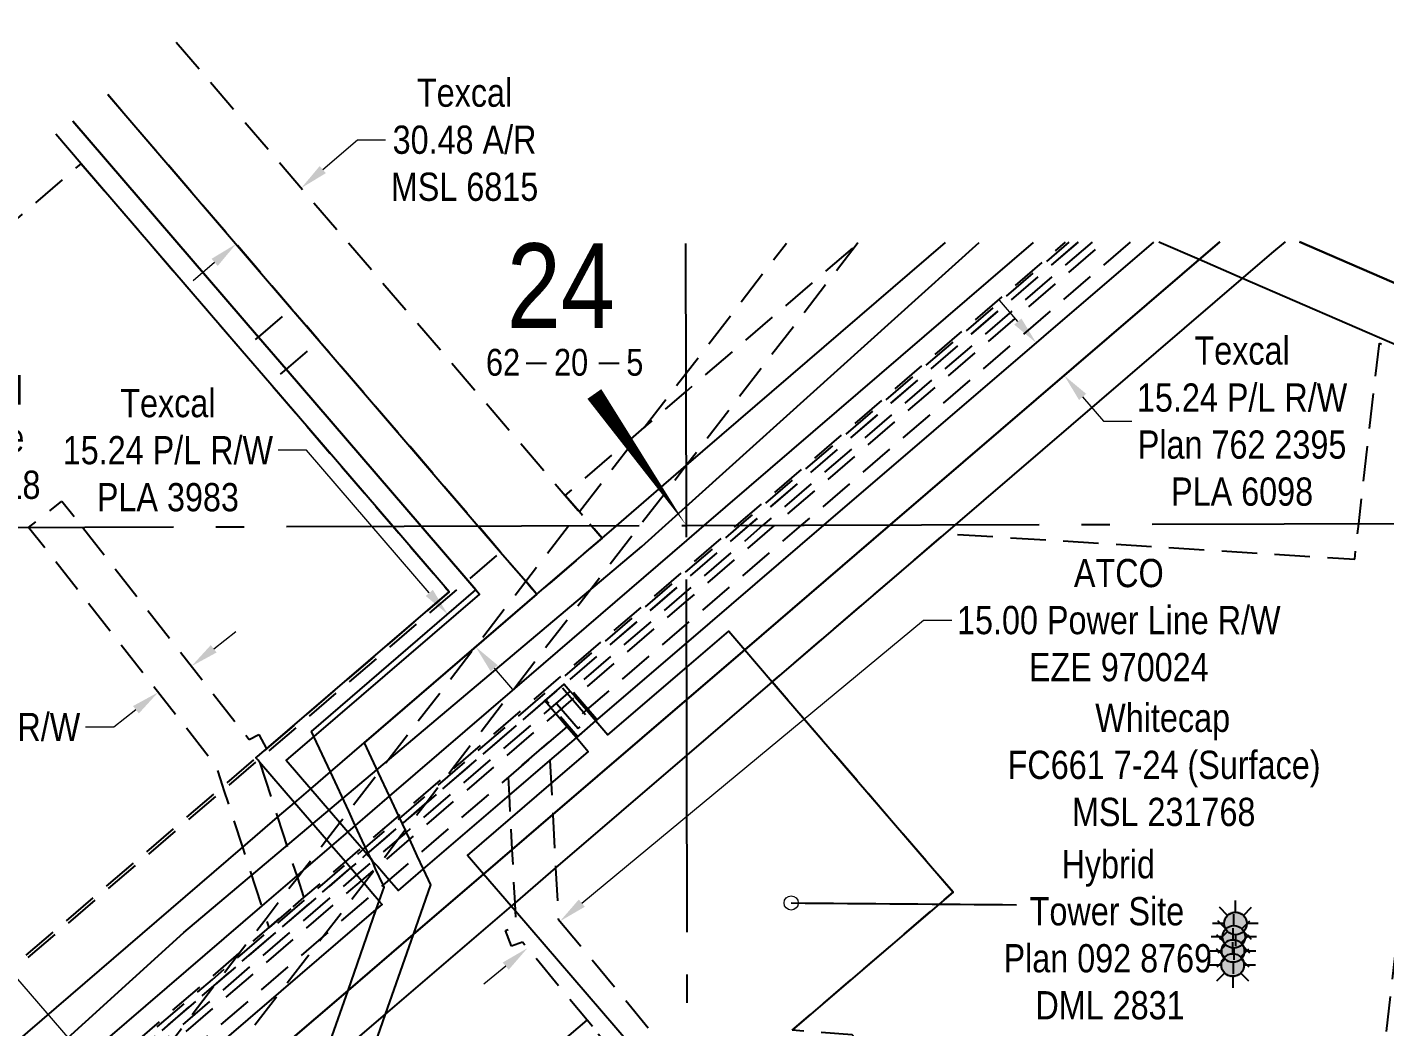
# Model space of a CAD drawing. Extents: x 506297 to 510567, y 6023715 to 6027460.
# Drawn here: x 508608.5 to 509089.4, y 6025373.1 to 6025727.4 of the extents above; entities that cross this region are included whole.
import ezdxf
from ezdxf.enums import TextEntityAlignment as Align

# ---------------------------------------------------------------- set-up
doc = ezdxf.new("R2010")
doc.units = 0
doc.header["$LTSCALE"] = 5
doc.header["$PDMODE"] = 34
doc.header["$PDSIZE"] = 0.05
for name, pattern in [('foc-ACCESSROAD', [3.75, 2.5, -1.25]), ('foc-FLOWLINE', [3.75, 2.5, -1.25]), ('foc-QUARTERLINE', [33, 25, -3, 2, -3])]:
    doc.linetypes.add(name, pattern=pattern)
doc.layers.get('Defpoints').update_dxf_attribs({"color": 9})
for name, color, linetype in [('10', 1, 'Continuous'), ('9', 3, 'Continuous'), ('AS-TELUS', 224, 'foc-TEL'), ('C-RW', 13, 'Continuous'), ('C-WS', 13, 'foc-ACCESSROAD'), ('C-WS-S', 13, 'Continuous'), ('F-AR', 190, 'foc-ACCESSROAD'), ('F-EZE', 190, 'foc-FLOWLINE'), ('F-RW', 190, 'Continuous'), ('F-WS', 190, 'foc-ACCESSROAD'), ('L-QSEC', 8, 'foc-QUARTERLINE'), ('L-SECLBL', 7, 'Continuous')]:
    doc.layers.add(name, color=color, linetype=linetype)
for name, color, linetype, lineweight in [('C-WS-T', 13, 'Continuous', 9), ('F-AR-T', 190, 'Continuous', 9), ('F-EZE-T', 190, 'Continuous', 9), ('F-RW-T', 190, 'Continuous', 9), ('F-WS-T', 190, 'Continuous', 9)]:
    doc.layers.add(name, color=color, linetype=linetype, lineweight=lineweight)
doc.styles.add('80CG', font='ARIALN.TTF', dxfattribs={"height": 10})
doc.styles.add('80L', font='ARIALN.TTF', dxfattribs={"height": 10})
doc.styles.add('foc-LtypeFont', font='ARIALN.TTF', dxfattribs={"height": 7.35})
doc.styles.add('SIMPLEX', font='ARIALN.TTF')
doc.linetypes.add('foc-TEL', pattern='A,2,-1,["T",foc-LtypeFont,S=0.2,R=0,X=-0.425,Y=-0.75],-1.24,8', length=12.24)
doc.dimstyles.new('Compass 5 000', dxfattribs={"dimscale": 5, "dimtxt": 9, "dimasz": 2, "dimexe": 0.2, "dimexo": 0.0625, "dimgap": 0.5, "dimtad": 0, "dimtih": 1, "dimtoh": 1, "dimzin": 0, "dimdsep": 46, "dimtxsty": '80CG', "dimcen": 0.1, "dimse1": 1, "dimse2": 1, "dimclrd": 256, "dimclrt": 256, "dimaunit": 1, "dimadec": 4, "dimazin": 0, "dimtfac": 0.06, "dimtofl": 0, "dimtmove": 0, "dimatfit": 1, "dimfxl": 0.2, "dimtolj": 1, "dimtzin": 0, "dimlwd": -1, "dimarcsym": 0})

# ---------------------------------------------------------------- blocks, each defined once
blk = doc.blocks.new('L-SECLBL')
at = {"layer": '9', "color": 7}
for p, q in [((-5.08, -27.83), (-12.29, -27.83)), ((20.7, -27.83), (13.5, -27.83))]:
    blk.add_line(p, q, dxfattribs=at)
at = {"layer": '10', "color": 2, "style": 'SIMPLEX'}
blk.add_attdef('SEC', text='', height=30, dxfattribs=at).set_placement((0, 0), align=Align.MIDDLE)
at = {"layer": '10', "color": 5, "style": '80L'}
blk.add_attdef('TWP', text='', height=9.5, dxfattribs=at).set_placement((-14.43, -27.37), align=Align.MIDDLE_RIGHT)
blk.add_attdef('RGE', text='', height=9.5, dxfattribs=at).set_placement((3.62, -27.37), align=Align.MIDDLE_CENTER)
blk.add_attdef('MER', text='', height=9.5, dxfattribs=at).set_placement((23.17, -27.37), align=Align.MIDDLE_LEFT)
blk = doc.blocks.new('*D425')
at = {"layer": 'Defpoints', "color": 0, "transparency": 16777216}
for p in [(508643.49, 6025530.43), (508631.69, 6025521.17), (508654.87, 6025491.62)]:
    blk.add_point(p, dxfattribs=at)
at = {"layer": 'F-EZE-T', "transparency": 16777216}
for p, q in [((508674.54, 6025507.05), (508682.41, 6025513.22)), ((508647, 6025485.45), (508639.13, 6025479.28)), ((508639.13, 6025479.28), (508629.13, 6025479.28))]:
    blk.add_line(p, q, dxfattribs=at)
for points in [[(508673.51, 6025508.36), (508675.57, 6025505.74), (508666.67, 6025500.88)], [(508645.97, 6025486.76), (508648.03, 6025484.14), (508654.87, 6025491.62)]]:
    blk.add_solid(points, dxfattribs=at)
at = {"layer": 'F-EZE-T', "transparency": 16777216, "insert": (508569.99, 6025479.28), "char_height": 10, "attachment_point": 5, "style": '80CG', "bg_fill": 3, "box_fill_scale": 1.1, "bg_fill_color": 256, "bg_fill_true_color": 13158600, "bg_fill_transparency": 0}
blk.add_mtext('\\A1;ATCO\\P15.00 Power Line R/W\\PEZE 000187', dxfattribs=at)
blk = doc.blocks.new('*D429')
at = {"layer": 'Defpoints', "color": 0, "transparency": 16777216}
for p in [(508638.23, 6025348.51), (508639.76, 6025349.82), (508642.21, 6025343.89)]:
    blk.add_point(p, dxfattribs=at)
at = {"layer": 'F-EZE-T', "transparency": 16777216}
for p, q in [((508601.53, 6025394.24), (508591.53, 6025394.24)), ((508633.23, 6025357.4), (508601.53, 6025394.24)), ((508650.26, 6025337.62), (508656.78, 6025330.04))]:
    blk.add_line(p, q, dxfattribs=at)
for points in [[(508634.5, 6025358.49), (508631.97, 6025356.32), (508639.76, 6025349.82)], [(508651.52, 6025338.71), (508649, 6025336.54), (508643.74, 6025345.2)]]:
    blk.add_solid(points, dxfattribs=at)
at = {"layer": 'F-EZE-T', "transparency": 16777216, "insert": (508535.16, 6025394.24), "char_height": 10, "attachment_point": 5, "style": '80CG'}
blk.add_mtext('\\A1;ATCO\\P6.10 Power Line R/W\\PEZE 2527', dxfattribs=at)
blk = doc.blocks.new('*D443')
at = {"layer": 'Defpoints', "color": 0, "transparency": 16777216}
for p in [(508757.43, 6025519.27), (508737.41, 6025502.04), (508747.34, 6025490.5)]:
    blk.add_point(p, dxfattribs=at)
at = {"layer": 'F-RW-T', "transparency": 16777216}
for p, q in [((508707.4, 6025577.39), (508697.4, 6025577.39)), ((508750.9, 6025526.85), (508707.4, 6025577.39)), ((508773.88, 6025500.16), (508780.4, 6025492.58))]:
    blk.add_line(p, q, dxfattribs=at)
for points in [[(508752.17, 6025527.94), (508749.64, 6025525.76), (508757.43, 6025519.27)], [(508775.14, 6025501.24), (508772.62, 6025499.07), (508767.36, 6025507.73)]]:
    blk.add_solid(points, dxfattribs=at)
at = {"layer": 'F-RW-T', "transparency": 16777216, "insert": (508658.32, 6025577.39), "char_height": 10, "attachment_point": 5, "style": '80CG'}
blk.add_mtext('\\A1;Texcal\\P15.24 P/L R/W\\PPLA 3983', dxfattribs=at)
blk = doc.blocks.new('*D450')
at = {"layer": 'Defpoints', "color": 0, "transparency": 16777216}
for p in [(508797.23, 6025410.52), (508807.22, 6025398.46), (508795.66, 6025388.89)]:
    blk.add_point(p, dxfattribs=at)
at = {"layer": 'F-EZE-T', "transparency": 16777216}
for p, q in [((508804.93, 6025416.9), (508926, 6025517.16)), ((508926, 6025517.16), (508936, 6025517.16)), ((508777.97, 6025394.58), (508770.27, 6025388.2))]:
    blk.add_line(p, q, dxfattribs=at)
for points in [[(508803.86, 6025418.19), (508805.99, 6025415.62), (508797.23, 6025410.52)], [(508776.9, 6025395.86), (508779.03, 6025393.29), (508785.67, 6025400.96)]]:
    blk.add_solid(points, dxfattribs=at)
at = {"layer": 'F-EZE-T', "transparency": 16777216, "insert": (508995.14, 6025517.16), "char_height": 10, "attachment_point": 5, "style": '80CG'}
blk.add_mtext('\\A1;ATCO\\P15.00 Power Line R/W\\PEZE 970024', dxfattribs=at)
blk = doc.blocks.new('*D451')
at = {"layer": 'Defpoints', "color": 0, "transparency": 16777216}
for p in [(508680.28, 6025699.84), (508657.16, 6025680), (508705.58, 6025670.36)]:
    blk.add_point(p, dxfattribs=at)
at = {"layer": 'F-AR-T', "transparency": 16777216}
for p, q in [((508713.17, 6025676.87), (508725.45, 6025687.41)), ((508725.45, 6025687.41), (508735.45, 6025687.41)), ((508674.88, 6025644), (508667.29, 6025637.49))]:
    blk.add_line(p, q, dxfattribs=at)
for points in [[(508712.09, 6025678.14), (508714.26, 6025675.61), (508705.58, 6025670.36)], [(508673.79, 6025645.27), (508675.96, 6025642.74), (508682.47, 6025650.52)]]:
    blk.add_solid(points, dxfattribs=at)
at = {"layer": 'F-AR-T', "transparency": 16777216, "insert": (508763.4, 6025687.41), "char_height": 10, "attachment_point": 5, "style": '80CG'}
blk.add_mtext('\\A1;Texcal\\P30.48 A/R\\PMSL 6815', dxfattribs=at)
blk = doc.blocks.new('*D671')
at = {"layer": 'Defpoints', "color": 0, "transparency": 16777216}
for p in [(508974.31, 6025622.68), (508984.23, 6025611.14), (508975.81, 6025603.91)]:
    blk.add_point(p, dxfattribs=at)
at = {"layer": 'F-RW-T', "transparency": 16777216}
for p, q in [((508959.37, 6025623.03), (508952.86, 6025630.62)), ((508982.32, 6025596.32), (508989.73, 6025587.7)), ((508989.73, 6025587.7), (508999.73, 6025587.7))]:
    blk.add_line(p, q, dxfattribs=at)
for points in [[(508960.64, 6025624.12), (508958.11, 6025621.95), (508965.89, 6025615.45)], [(508983.59, 6025597.41), (508981.06, 6025595.23), (508975.81, 6025603.91)]]:
    blk.add_solid(points, dxfattribs=at)
at = {"layer": 'F-RW-T', "transparency": 16777216, "insert": (509038.81, 6025587.7), "char_height": 10, "attachment_point": 5, "style": '80CG'}
blk.add_mtext('\\A1;Texcal\\P15.24 P/L R/W\\PPlan 762 2395\\PPLA 6098', dxfattribs=at)
blk = doc.blocks.new('GAS')
h = blk.add_hatch(color=255)
h.dxf.hatch_style = 1
edge = h.paths.add_edge_path()
edge.add_arc((0, 0), 0.9, 0, 360)
for p, q in [((-0.571, 0.571), (-1.142, 1.142)), ((0, 0.808), (0, 1.616)), ((0.571, 0.571), (1.142, 1.142)), ((-0.808, 0), (-1.616, 0)), ((1.616, 0), (0.808, 0)), ((-0.571, -0.571), (-1.142, -1.142)), ((0, -0.808), (0, -1.616)), ((1.142, -1.142), (0.571, -0.571))]:
    blk.add_line(p, q)
blk.add_circle((0, 0), 0.8)

msp = doc.modelspace()

# ---------------------------------------------------------------- linework, layer by layer
at = {"layer": 'AS-TELUS', "flags": 128}
msp.add_lwpolyline([(508306.699, 6024672.365), (508307.938, 6024779.867), (508329.144, 6024896.837), (508363.793, 6025007.515), (508396.326, 6025082.84), (508443.444, 6025166.819), (508541.246, 6025295.128), (508663.935, 6025406.522), (508826.186, 6025543.341), (508945.66, 6025651.03)], dxfattribs=at)
at = {"layer": 'C-RW'}
for points in [[(510566.476, 6025068.711), (510466.377, 6025111.578), (510458.387, 6025115), (510098.521, 6025269.174), (510085.381, 6025274.801), (510075.012, 6025279.234), (509759.217, 6025414.725), (509721.505, 6025399.698), (509704.403, 6025407.056), (509674.108, 6025420.09), (509659.148, 6025426.526), (509643.922, 6025433.112), (509421.458, 6025529.34), (509356.326, 6025503.274), (509241.684, 6025551.817), (509182.377, 6025576.941), (509167.612, 6025583.194), (509146.962, 6025591.94), (509130.718, 6025598.821), (509116.416, 6025604.878), (509094.553, 6025614.139), (509038.899, 6025638.343), (509023.625, 6025644.986), (509009.329, 6025651.203)], [(509059.176, 6025651.339), (509102.443, 6025632.522), (509118.774, 6025625.605), (509133.07, 6025619.548), (509149.31, 6025612.67), (509169.972, 6025603.918), (509184.741, 6025597.662), (509292.627, 6025551.956), (509356.541, 6025524.891), (509421.776, 6025550.993), (509643.876, 6025454.928), (509659.104, 6025448.341), (509674.062, 6025441.846), (509704.248, 6025428.883), (509721.765, 6025421.333), (509759.399, 6025436.41), (510082.888, 6025297.623), (510096.061, 6025291.991), (510466.328, 6025133.36), (510566.426, 6025090.495)]]:
    msp.add_lwpolyline(points, dxfattribs=at)
at = {"layer": 'C-WS', "flags": 128}
msp.add_lwpolyline([(509110.314, 6025551.461), (509108.692, 6025537.113), (509082.298, 6025304.893), (509062.607, 6025307.83), (508938.308, 6025326.376), (508900.723, 6025370.254), (508879.487, 6025371.893), (508936.428, 6025420.801), (508872.41, 6025495.317), (508933.611, 6025547.885), (509078.687, 6025538.794), (509080.126, 6025551.38), (509087.433, 6025615.337), (509094.558, 6025612.239), (509116.21, 6025603.059), (509110.314, 6025551.461)], close=True, dxfattribs=at)
at = {"layer": 'F-AR', "flags": 128}
for points in [[(508297.648, 6023754.857), (508297.443, 6023862.306), (508297.415, 6023877.296), (508297.336, 6023918.533), (508297.32, 6023926.968), (508297.307, 6023933.753), (508297.301, 6023936.993), (508297.294, 6023940.889), (508297.272, 6023952.356), (508297.253, 6023962.407), (508297.234, 6023972.46), (508297.175, 6024003.319), (508297.146, 6024018.324), (508297.021, 6024084.272), (508296.817, 6024191.246), (508296.788, 6024206.236), (508296.76, 6024221.228), (508296.717, 6024244.016), (508296.698, 6024254.079), (508296.056, 6024590.758), (508296.044, 6024597.02), (508296.038, 6024600.203), (508296.018, 6024610.71), (508296.013, 6024612.923), (508296.004, 6024618.048), (508295.964, 6024638.288), (508295.65, 6024653.637), (508294.828, 6024693.636), (508295.373, 6024724.735), (508295.454, 6024726.274), (508296.31, 6024742.564), (508296.443, 6024745.066), (508297.006, 6024755.795), (508297.278, 6024758.89), (508298.898, 6024777.35), (508299.726, 6024786.78), (508300.304, 6024791.466), (508302.664, 6024810.622), (508303.53, 6024817.649), (508304.538, 6024823.993), (508307.607, 6024843.301), (508308.406, 6024848.296), (508308.78, 6024850.276), (508308.942, 6024851.134), (508309.974, 6024856.552), (508310.179, 6024857.628), (508310.351, 6024858.527), (508310.671, 6024860.198), (508311.595, 6024864.991), (508311.787, 6024865.983), (508312.129, 6024867.751), (508313.721, 6024875.586), (508314.367, 6024878.896), (508315.211, 6024882.268), (508317.462, 6024891.269), (508324.466, 6024919.26), (508329.456, 6024939.21), (508311.994, 6024939.507), (508307.4, 6024939.579), (508308.529, 6024943.838), (508311.965, 6024954.967), (508322.777, 6024988.347), (508334.868, 6025021.286), (508348.222, 6025053.734), (508362.818, 6025085.642), (508378.634, 6025116.964), (508395.646, 6025147.651), (508413.83, 6025177.66), (508448.223, 6025227.742), (508450.909, 6025231.602), (508451.805, 6025232.887), (508453.602, 6025235.461), (508479.111, 6025235.26), (508481.652, 6025238.515), (508483.097, 6025240.363), (508486.396, 6025244.568), (508486.679, 6025244.929), (508487.103, 6025245.468), (508491.211, 6025250.546), (508491.533, 6025250.945), (508495.255, 6025255.518), (508495.962, 6025256.387), (508496.423, 6025256.954), (508499.364, 6025260.547), (508500.275, 6025261.66), (508500.978, 6025262.51), (508501.35, 6025262.96), (508502.091, 6025263.853), (508503.503, 6025265.553), (508485.626, 6025265.7), (508477.24, 6025265.765), (508484.553, 6025274.421), (508495.496, 6025287.291), (508500.69, 6025293.359), (508502.689, 6025295.663), (508514.763, 6025308.74), (508521.819, 6025316.293), (508529.405, 6025324.433), (508586.437, 6025378.383), (508678.181, 6025457.157), (508690.272, 6025467.537), (508764.526, 6025531.301), (508776.188, 6025541.314), (508785.072, 6025530.964), (508789.017, 6025526.371), (508812.105, 6025546.243), (508808.32, 6025550.652), (508804.055, 6025555.618), (508799.084, 6025561.411), (508827.052, 6025585.485), (508841.889, 6025598.256), (508902.119, 6025650.093), (508903.073, 6025650.914)], [(508902.749, 6025650.913), (508902.128, 6025650.107), (508841.94, 6025571.961), (508825.538, 6025550.7), (508781.071, 6025492.985), (508758.39, 6025463.549), (508749.798, 6025452.398), (508742.338, 6025442.713), (508740.029, 6025439.717), (508732.647, 6025429.859), (508731.853, 6025429.1), (508727.794, 6025423.833), (508713.424, 6025405.185), (508698.422, 6025385.714), (508652.683, 6025326.351), (508638.505, 6025307.949), (508638.217, 6025307.562), (508579.851, 6025231.813), (508572.688, 6025222.52), (508558.27, 6025203.805), (508426.918, 6025033.331), (508419.204, 6025023.3), (508418.127, 6025021.919), (508401.71, 6025000.613), (508396.037, 6024993.242), (508388.622, 6024983.611), (508376.714, 6024968.169), (508371.993, 6024962.042), (508365.983, 6024954.244), (508360.718, 6024947.408), (508347.936, 6024930.711), (508338.919, 6024919.118), (508324.466, 6024919.26), (508323.975, 6024919.261), (508312.032, 6024919.382), (508304.471, 6024919.457), (508304.754, 6024939.62), (508307.4, 6024939.579), (508311.994, 6024939.507), (508329.455, 6024939.233), (508365.848, 6024986.425), (508381.579, 6025006.974), (508387.82, 6025015.051), (508394.231, 6025023.35), (508395.31, 6025024.725), (508401.984, 6025033.443), (508418.234, 6025054.523), (508544.518, 6025218.536), (508549.968, 6025225.614), (508564.367, 6025244.315), (508571.524, 6025253.608), (508638.722, 6025340.887), (508657.088, 6025364.741), (508665.272, 6025375.37), (508675.027, 6025388.039), (508683.603, 6025399.178), (508693.088, 6025411.496), (508704.17, 6025425.889), (508706.228, 6025428.564), (508714.501, 6025439.306), (508719.246, 6025445.471), (508722.353, 6025449.505), (508732.829, 6025463.11), (508766.809, 6025507.258), (508785.072, 6025530.964), (508800.215, 6025550.629), (508804.055, 6025555.618), (508827.052, 6025585.485), (508841.876, 6025604.739), (508877.376, 6025650.844)], [(508980.694, 6025651.125), (508864.128, 6025550.805), (508842.017, 6025531.775), (508798.738, 6025494.52), (508791.806, 6025488.553), (508749.794, 6025452.391), (508741.253, 6025445.04), (508729.251, 6025434.709), (508728.813, 6025434.334), (508723.041, 6025429.365), (508675.027, 6025388.038), (508623.375, 6025343.581), (508600.449, 6025323.118), (508578.271, 6025301.847), (508556.87, 6025279.794), (508555.051, 6025277.797), (508548.291, 6025270.387), (508536.272, 6025256.99), (508534.882, 6025255.362), (508529.93, 6025249.508), (508516.504, 6025233.462), (508497.592, 6025209.241), (508479.56, 6025184.357), (508462.431, 6025158.844), (508446.227, 6025132.733), (508430.968, 6025106.059), (508416.676, 6025078.856), (508403.367, 6025051.157), (508391.117, 6025023.13), (508389.978, 6025020.308), (508388.784, 6025017.326), (508387.843, 6025015.025), (508387.203, 6025013.364), (508386.384, 6025011.301), (508384.455, 6025006.421), (508384.008, 6025005.283), (508381.697, 6024999.384), (508379.769, 6024994.418), (508379.345, 6024993.251), (508369.507, 6024965.453), (508365.983, 6024954.244), (508360.688, 6024937.401), (508360.29, 6024936.137), (508358.823, 6024930.81), (508352.131, 6024906.511), (508345.037, 6024876.611), (508339.02, 6024846.476), (508334.086, 6024816.144), (508330.242, 6024785.655), (508327.493, 6024755.049), (508327.138, 6024745.148), (508325.291, 6024693.638), (508326.152, 6024650.414), (508326.457, 6024635.065), (508326.521, 6024601.606), (508326.541, 6024591.099), (508327.184, 6024254.051), (508327.203, 6024243.989), (508327.246, 6024221.433), (508327.274, 6024206.44), (508327.303, 6024191.377), (508327.341, 6024171.918), (508327.399, 6024141.431), (508327.634, 6024018.298), (508327.663, 6024003.294), (508327.721, 6023972.432), (508327.74, 6023962.379), (508327.759, 6023952.327), (508327.781, 6023940.971), (508327.784, 6023939.161), (508327.813, 6023923.941), (508327.902, 6023877.264), (508327.931, 6023862.273), (508328.135, 6023754.793)]]:
    msp.add_lwpolyline(points, dxfattribs=at)
at = {"layer": 'F-AR', "color": 160, "flags": 128}
for points in [[(508944.655, 6024171.814), (508844.655, 6024171.52), (508664.523, 6024171.02), (508648.917, 6024170.977), (508399.065, 6024170.294), (508384.037, 6024170.253), (508374.026, 6024170.199), (508357.105, 6024170.093), (508334.255, 6024169.958), (508330.401, 6024169.936), (508325.344, 6024169.906), (508325.303, 6024191.373), (508325.274, 6024206.436), (508325.246, 6024221.429), (508325.203, 6024243.985), (508325.184, 6024254.047), (508324.541, 6024591.095), (508324.521, 6024601.602), (508324.457, 6024635.043), (508324.152, 6024650.374), (508323.763, 6024669.91), (508323.454, 6024693.626), (508325.304, 6024745.22), (508325.661, 6024755.18), (508328.42, 6024785.892), (508332.275, 6024816.468), (508337.223, 6024846.887), (508343.258, 6024877.109), (508350.371, 6024907.095), (508357.077, 6024931.441), (508358.554, 6024936.806), (508358.963, 6024938.106), (508364.261, 6024954.957), (508367.797, 6024966.206), (508378.125, 6024995.386), (508415.15, 6024995.356), (508415.335, 6025021.422), (508388.251, 6025021.263), (508401.754, 6025052.156), (508415.102, 6025079.934), (508429.435, 6025107.216), (508444.738, 6025133.967), (508460.988, 6025160.152), (508478.167, 6025185.739), (508496.25, 6025210.694), (508515.215, 6025234.983), (508528.673, 6025251.068), (508533.635, 6025256.933), (508535.044, 6025258.584), (508547.092, 6025272.013), (508553.861, 6025279.432), (508555.701, 6025281.453), (508577.161, 6025303.566), (508599.403, 6025324.898), (508622.382, 6025345.409), (508674.075, 6025389.901), (508722.114, 6025431.25), (508727.891, 6025436.223), (508728.329, 6025436.599), (508740.336, 6025446.934), (508748.881, 6025454.289), (508792.433, 6025491.776), (508803.628, 6025478.749), (508807.535, 6025482.104), (508796.338, 6025495.137), (508841.155, 6025533.715), (508863.278, 6025552.756), (508977.567, 6025651.117)], [(508980.642, 6025651.125), (508864.583, 6025551.24), (508842.46, 6025532.199), (508799.157, 6025494.925), (508810.356, 6025481.891), (508803.414, 6025475.929), (508792.221, 6025488.955), (508750.186, 6025452.773), (508741.641, 6025445.418), (508729.633, 6025435.082), (508729.194, 6025434.706), (508723.419, 6025429.735), (508675.379, 6025388.385), (508623.7, 6025343.905), (508600.762, 6025323.43), (508578.572, 6025302.147), (508557.159, 6025280.083), (508555.339, 6025278.084), (508548.575, 6025270.671), (508536.549, 6025257.266), (508535.159, 6025255.638), (508530.204, 6025249.78), (508516.771, 6025233.726), (508497.849, 6025209.491), (508479.807, 6025184.594), (508462.669, 6025159.067), (508446.456, 6025132.943), (508431.189, 6025106.254), (508416.889, 6025079.036), (508403.572, 6025051.323), (508391.211, 6025023.347), (508417.349, 6025023.278), (508417.136, 6024993.355), (508379.538, 6024993.385), (508369.694, 6024965.572), (508366.169, 6024954.357), (508360.871, 6024937.506), (508360.473, 6024936.241), (508359.005, 6024930.91), (508352.309, 6024906.598), (508345.212, 6024876.682), (508339.192, 6024846.531), (508334.255, 6024816.182), (508330.409, 6024785.677), (508327.658, 6024755.054), (508327.303, 6024745.148), (508325.455, 6024693.61), (508325.763, 6024669.95), (508326.152, 6024650.414), (508326.457, 6024635.065), (508326.521, 6024601.606), (508326.541, 6024591.099), (508327.184, 6024254.051), (508327.203, 6024243.989), (508327.246, 6024221.433), (508327.274, 6024206.44), (508327.303, 6024191.377), (508327.341, 6024171.918), (508330.39, 6024171.936), (508334.244, 6024171.958), (508357.093, 6024172.093), (508374.014, 6024172.199), (508384.029, 6024172.253), (508399.06, 6024172.294), (508648.911, 6024172.977), (508664.518, 6024173.02), (508844.65, 6024173.52), (508944.65, 6024173.814)]]:
    msp.add_lwpolyline(points, dxfattribs=at)
at = {"layer": 'F-EZE', "flags": 128}
for points in [[(508294.606, 6023754.863), (508294.401, 6023862.309), (508294.373, 6023877.3), (508294.295, 6023917.993), (508294.278, 6023926.743), (508294.266, 6023933.213), (508294.259, 6023936.768), (508294.251, 6023940.881), (508294.229, 6023952.359), (508294.21, 6023962.411), (508294.191, 6023972.463), (508294.132, 6024003.322), (508294.104, 6024018.326), (508293.978, 6024084.263), (508293.775, 6024191.235), (508293.746, 6024206.215), (508293.718, 6024221.208), (508293.674, 6024244.018), (508293.655, 6024254.081), (508293.01, 6024591.668), (508292.997, 6024597.931), (508292.992, 6024601.112), (508292.986, 6024604.297), (508292.973, 6024611.619), (508292.97, 6024613.245), (508292.922, 6024638.437), (508292.6, 6024653.959), (508291.785, 6024693.604), (508292.364, 6024725.73), (508293.41, 6024745.057), (508294.099, 6024757.813), (508296.991, 6024789.814), (508301.034, 6024821.689), (508305.516, 6024849.077), (508306.224, 6024853.397), (508309.003, 6024867.38), (508312.553, 6024884.897), (508317.117, 6024890.82), (508317.462, 6024891.269), (508338.919, 6024919.117), (508347.982, 6024930.826), (508360.718, 6024947.408), (508371.539, 6024980.131), (508381.596, 6025006.955), (508383.664, 6025012.395), (508397.07, 6025044.146), (508411.737, 6025075.336), (508427.642, 6025105.913), (508444.759, 6025135.828), (508463.059, 6025165.035), (508482.515, 6025193.484), (508503.094, 6025221.132), (508524.764, 6025247.933), (508527.895, 6025251.556), (508532.88, 6025257.334), (508546.25, 6025272.455), (508547.49, 6025273.846), (508553.105, 6025279.753), (508571.236, 6025298.827), (508595.963, 6025322.838), (508621.631, 6025345.838), (508683.603, 6025399.178), (508694.147, 6025408.253), (508706.467, 6025418.857), (508721.185, 6025431.525), (508726.958, 6025436.493), (508728.001, 6025437.391), (508740.003, 6025447.722), (508758.39, 6025463.549), (508842.01, 6025535.525), (508859.749, 6025550.793), (508976.31, 6025651.113)], [(508985.667, 6025651.139), (508869.105, 6025550.817), (508842.026, 6025527.511), (508800.848, 6025492.065), (508793.915, 6025486.098), (508742.674, 6025441.992), (508740.03, 6025439.716), (508730.839, 6025431.816), (508725.151, 6025426.909), (508665.272, 6025375.371), (508625.601, 6025341.226), (508598.13, 6025316.531), (508571.752, 6025290.672), (508557.434, 6025275.406), (508550.574, 6025268.114), (508546.516, 6025263.697), (508537.2, 6025253.005), (508532.202, 6025247.159), (508522.47, 6025235.657), (508499.659, 6025206.603), (508478.124, 6025176.59), (508457.907, 6025145.675), (508439.045, 6025113.914), (508421.575, 6025081.368), (508405.526, 6025048.098), (508395.363, 6025024.658), (508394.779, 6025023.275), (508390.931, 6025014.164), (508382.894, 6024993.196), (508377.816, 6024979.632), (508371.993, 6024962.042), (508366.207, 6024944.565), (508360.688, 6024937.401), (508343.993, 6024915.733), (508318.206, 6024882.263), (508312.009, 6024851.201), (508306.929, 6024819.937), (508302.971, 6024788.511), (508300.14, 6024756.964), (508299.501, 6024745.073), (508298.439, 6024725.336), (508297.871, 6024693.667), (508298.7, 6024653.314), (508299.008, 6024638.069), (508299.062, 6024609.801), (508299.082, 6024599.294), (508299.089, 6024596.111), (508299.1, 6024589.849), (508299.741, 6024254.076), (508299.76, 6024244.013), (508299.803, 6024221.248), (508299.832, 6024206.256), (508299.86, 6024191.257), (508300.063, 6024084.278), (508300.189, 6024018.321), (508300.218, 6024003.316), (508300.276, 6023972.458), (508300.296, 6023962.404), (508300.315, 6023952.353), (508300.337, 6023940.897), (508300.349, 6023934.293), (508300.378, 6023919.073), (508300.458, 6023877.293), (508300.486, 6023862.303), (508300.691, 6023754.85)], [(508325.087, 6023754.8), (508324.882, 6023862.276), (508324.854, 6023877.268), (508324.766, 6023923.4), (508324.737, 6023938.619), (508324.732, 6023940.963), (508324.711, 6023952.33), (508324.691, 6023962.383), (508324.673, 6023972.435), (508324.614, 6024003.297), (508324.585, 6024018.301), (508324.351, 6024141.426), (508324.255, 6024191.36), (508324.226, 6024206.419), (508324.198, 6024221.413), (508324.154, 6024243.991), (508324.135, 6024254.054), (508323.509, 6024582.564), (508323.497, 6024588.826), (508323.491, 6024592.008), (508323.471, 6024602.517), (508323.405, 6024635.291), (508323.095, 6024650.737), (508322.242, 6024693.608), (508322.887, 6024726.939), (508323.945, 6024745.139), (508324.822, 6024760.221), (508328.044, 6024793.402), (508332.549, 6024826.435), (508338.331, 6024859.267), (508353.684, 6024924.138), (508358.823, 6024930.81), (508368.806, 6024943.767), (508376.737, 6024968.146), (508378.094, 6024972.207), (508385.731, 6024993.215), (508388.375, 6025000.303), (508397.689, 6025023.313), (508399.637, 6025028.021), (508402.009, 6025033.409), (508411.865, 6025055.326), (508425.045, 6025082.184), (508439.16, 6025108.564), (508454.192, 6025134.431), (508470.124, 6025159.754), (508486.936, 6025184.502), (508504.606, 6025208.645), (508523.114, 6025232.151), (508534.194, 6025245.272), (508539.067, 6025251.133), (508542.436, 6025254.993), (508552.492, 6025266.193), (508559.262, 6025273.573), (508562.548, 6025277.143), (508583.426, 6025298.572), (508627.374, 6025339.165), (508657.088, 6025364.741), (508726.922, 6025424.847), (508731.854, 6025429.097), (508732.671, 6025429.823), (508743.867, 6025439.432), (508795.686, 6025484.036), (508802.619, 6025490.003), (508842.033, 6025523.93), (508873.285, 6025550.829), (508989.844, 6025651.15)], [(508999.221, 6025651.176), (508882.661, 6025550.854), (508842.048, 6025515.899), (508806.592, 6025485.379), (508799.663, 6025479.414), (508793.295, 6025473.931), (508778.922, 6025461.56), (508746.543, 6025433.692), (508736.668, 6025425.192), (508734.541, 6025423.362), (508730.895, 6025420.223), (508713.424, 6025405.185), (508638.722, 6025340.887), (508631.352, 6025334.545), (508609.181, 6025314.777), (508587.718, 6025294.241), (508566.99, 6025272.966), (508563.576, 6025269.259), (508556.809, 6025261.876), (508547.022, 6025250.975), (508542.365, 6025245.516), (508536.753, 6025238.865), (508527.838, 6025228.296), (508509.463, 6025204.958), (508491.919, 6025180.988), (508475.227, 6025156.417), (508459.41, 6025131.275), (508444.484, 6025105.594), (508430.47, 6025079.403), (508418.242, 6025054.512), (508417.385, 6025052.737), (508405.245, 6025025.627), (508404.288, 6025023.312), (508394.064, 6024998.108), (508392.285, 6024993.172), (508389.392, 6024984.611), (508374.635, 6024941.976), (508359.516, 6024922.353), (508359.081, 6024920.72), (508358.911, 6024920.156), (508358.781, 6024919.583), (508351.283, 6024890.324), (508344.296, 6024858), (508338.564, 6024825.43), (508334.097, 6024792.663), (508330.901, 6024759.747), (508330.336, 6024745.157), (508328.34, 6024693.668), (508329.208, 6024650.09), (508329.506, 6024634.864), (508329.572, 6024600.695), (508329.592, 6024590.189), (508330.233, 6024254.049), (508330.252, 6024243.986), (508330.295, 6024221.453), (508330.324, 6024206.461), (508330.353, 6024191.385), (508330.39, 6024171.936), (508330.448, 6024141.445), (508330.683, 6024018.296), (508330.712, 6024003.291), (508330.77, 6023972.43), (508330.789, 6023962.376), (508330.808, 6023952.324), (508330.83, 6023940.979), (508330.832, 6023939.701), (508330.861, 6023924.482), (508330.951, 6023877.261), (508330.98, 6023862.27), (508331.184, 6023754.787)]]:
    msp.add_lwpolyline(points, dxfattribs=at)
for points in [[(508628.021, 6025550.15), (508687.085, 6025474.857), (508690.535, 6025476.699), (508693.263, 6025471.636), (508692.387, 6025470.885), (508689.911, 6025469.563), (508690.116, 6025468.935), (508690.273, 6025467.534), (508690.773, 6025466.925), (508697.172, 6025447.323), (508703.94, 6025426.595), (508704.17, 6025425.89), (508706.466, 6025418.857), (508694.146, 6025408.253), (508693.087, 6025411.497), (508691.621, 6025415.991), (508684.852, 6025436.719), (508678.181, 6025457.157), (508677.791, 6025458.351), (508675.528, 6025465.283), (508608.998, 6025550.098), (508620.794, 6025559.362), (508628.021, 6025550.15)], [(508796.602, 6025411.277), (508842.358, 6025356.022), (508850.11, 6025346.662), (508857.448, 6025337.8), (508845.893, 6025328.231), (508842.404, 6025332.442), (508838.707, 6025336.908), (508806.807, 6025375.43), (508783.896, 6025403.097), (508780.083, 6025401.609), (508777.901, 6025407.199), (508781.714, 6025408.688), (508781.43, 6025414.082), (508781.274, 6025417.039), (508780.28, 6025435.944), (508779.701, 6025446.94), (508779.268, 6025455.156), (508778.924, 6025461.555), (508793.296, 6025473.926), (508793.643, 6025467.503), (508794.075, 6025459.287), (508794.654, 6025448.291), (508795.649, 6025429.386), (508796.602, 6025411.277)]]:
    msp.add_lwpolyline(points, close=True, dxfattribs=at)
at = {"layer": 'F-RW'}
for points in [[(508637.004, 6025703.489), (508702.141, 6025627.592), (508711.911, 6025616.209), (508768.272, 6025550.54), (508776.188, 6025541.315), (508785.072, 6025530.964), (508789.016, 6025526.375), (508766.808, 6025507.26), (508727.873, 6025473.749), (508732.828, 6025463.112), (508736.705, 6025454.796), (508740.003, 6025447.722), (508741.253, 6025445.041), (508742.338, 6025442.713), (508742.674, 6025441.992), (508743.866, 6025439.433), (508746.543, 6025433.692), (508748.755, 6025428.948), (508751.321, 6025423.442), (508745.167, 6025405.786), (508735.336, 6025377.581), (508660.396, 6025162.6)], [(508712.294, 6025357.789), (508722.127, 6025385.997), (508732.117, 6025414.656), (508733.144, 6025417.604), (508734.89, 6025422.613), (508734.541, 6025423.362), (508731.853, 6025429.099), (508730.831, 6025431.842), (508730.153, 6025432.775), (508729.251, 6025434.711), (508728.001, 6025437.392), (508724.703, 6025444.466), (508722.352, 6025449.506), (508715.869, 6025463.415), (508710.01, 6025475.982), (508709.186, 6025477.748), (508767.449, 6025527.899), (508764.526, 6025531.301), (508748.05, 6025550.483), (508700.212, 6025606.161), (508690.438, 6025617.54), (508624.703, 6025694.056)], [(508624.703, 6025694.056), (508690.438, 6025617.54), (508700.212, 6025606.161), (508748.05, 6025550.483), (508764.526, 6025531.301), (508767.449, 6025527.899), (508768.725, 6025526.414), (508710.01, 6025475.982), (508700.241, 6025467.592), (508708.947, 6025457.458), (508719.246, 6025445.471), (508722.062, 6025442.194), (508726.958, 6025436.494), (508728.813, 6025434.335), (508730.153, 6025432.775), (508730.833, 6025431.835), (508732.647, 6025429.859), (508736.668, 6025425.192), (508739.943, 6025421.38), (508748.755, 6025428.948), (508779.268, 6025455.156), (508793.643, 6025467.503), (508802.993, 6025475.534), (508809.931, 6025481.493), (508842.061, 6025509.091), (508890.708, 6025550.875), (509007.511, 6025651.198)], [(508639.996, 6025335.533), (508698.422, 6025385.714), (508732.117, 6025414.656), (508734.165, 6025416.416), (508733.144, 6025417.604), (508730.895, 6025420.223), (508727.794, 6025423.833), (508726.921, 6025424.848), (508725.15, 6025426.91), (508723.04, 6025429.366), (508721.185, 6025431.525), (508716.289, 6025437.225), (508714.501, 6025439.306), (508703.174, 6025452.489), (508690.773, 6025466.925), (508690.273, 6025467.535), (508689.501, 6025468.407), (508690.116, 6025468.935), (508692.387, 6025470.885), (508693.263, 6025471.636), (508757.984, 6025527.228), (508738.029, 6025550.455), (508694.441, 6025601.196), (508684.665, 6025612.576), (508627.628, 6025678.968), (508618.651, 6025689.416)], [(508427.975, 6024993.201), (508428.188, 6025023.304), (508428.195, 6025024.309), (508434.86, 6025033.299), (508440.505, 6025040.91), (508553.903, 6025193.846), (508559.292, 6025201.115), (508573.526, 6025220.312), (508638.217, 6025307.562), (508638.505, 6025307.949), (508651.214, 6025325.091), (508652.683, 6025326.351), (508722.127, 6025385.997), (508745.167, 6025405.786), (508770.134, 6025427.23), (508780.28, 6025435.944), (508794.654, 6025448.291), (508842.1, 6025489.045), (508862.641, 6025506.687), (508914.152, 6025550.937), (509030.931, 6025651.262)], [(509054.01, 6025651.325), (509049.262, 6025647.246), (508937.235, 6025550.998), (508872.41, 6025495.317), (508842.138, 6025469.316), (508795.649, 6025429.386), (508781.274, 6025417.039), (508779.903, 6025415.861), (508735.336, 6025377.581), (508712.294, 6025357.789), (508662.259, 6025314.814), (508579.848, 6025203.666), (508565.607, 6025184.462), (508560.217, 6025177.193), (508534.824, 6025142.945), (508459.188, 6025040.938), (508453.542, 6025033.323), (508446.125, 6025023.315), (508443.153, 6025019.312), (508442.967, 6024993.183)], [(509030.931, 6025651.262), (508914.152, 6025550.937), (508862.641, 6025506.687), (508842.1, 6025489.045), (508794.654, 6025448.291), (508780.28, 6025435.944), (508770.134, 6025427.23), (508745.167, 6025405.786), (508722.127, 6025385.997), (508652.683, 6025326.351), (508651.214, 6025325.091), (508638.505, 6025307.949), (508638.217, 6025307.562), (508580.599, 6025229.852)], [(508964.76, 6025651.082), (508848.194, 6025550.762), (508841.991, 6025545.424), (508781.071, 6025492.985), (508736.705, 6025454.796), (508724.703, 6025444.466), (508722.062, 6025442.193), (508716.289, 6025437.224), (508706.228, 6025428.565), (508703.94, 6025426.595), (508691.621, 6025415.991), (508616.73, 6025351.534), (508589.9, 6025327.456)], [(508603.602, 6025366.787), (508684.852, 6025436.72), (508697.172, 6025447.324), (508703.174, 6025452.49), (508708.947, 6025457.459), (508715.869, 6025463.416), (508727.873, 6025473.75), (508766.808, 6025507.26), (508789.015, 6025526.374), (508812.102, 6025546.246), (508817.246, 6025550.677), (508841.94, 6025571.961), (508933.8, 6025650.998)], [(509102.443, 6025632.522), (509059.174, 6025651.339)], [(508842.383, 6025343.131), (508781.43, 6025414.082), (508779.903, 6025415.861), (508770.134, 6025427.23), (508764.453, 6025433.843), (508779.701, 6025446.94), (508794.075, 6025459.287), (508807.238, 6025470.592), (508802.993, 6025475.534), (508799.664, 6025479.411), (508795.686, 6025484.036), (508793.915, 6025486.098), (508791.805, 6025488.554), (508798.738, 6025494.521), (508800.848, 6025492.065), (508802.618, 6025490.004), (508806.592, 6025485.379), (508809.931, 6025481.493), (508814.176, 6025476.552), (508842.078, 6025500.516), (508856.961, 6025513.3), (508862.641, 6025506.687), (508872.41, 6025495.317), (508872.41, 6025495.317), (508936.428, 6025420.801), (508879.487, 6025371.893)]]:
    msp.add_lwpolyline(points, dxfattribs=at)
at = {"layer": 'F-WS', "flags": 128}
msp.add_lwpolyline([(508661.216, 6025722.055), (508799.084, 6025561.411), (508804.055, 6025555.618), (508808.32, 6025550.652), (508812.102, 6025546.249), (508789.016, 6025526.375), (508785.072, 6025530.964), (508776.188, 6025541.315), (508768.272, 6025550.54), (508711.911, 6025616.209), (508702.141, 6025627.592), (508637.004, 6025703.489)], dxfattribs=at)
for points in [[(508627.628, 6025678.968), (508684.665, 6025612.576), (508690.438, 6025617.54), (508702.141, 6025627.592), (508711.911, 6025616.209), (508700.212, 6025606.161), (508694.441, 6025601.196), (508738.029, 6025550.455), (508757.984, 6025527.228), (508693.263, 6025471.636), (508692.387, 6025470.885), (508690.116, 6025468.935), (508689.501, 6025468.407), (508677.791, 6025458.351), (508606.213, 6025396.908), (508475.879, 6025548.669), (508477.126, 6025549.735), (508627.628, 6025678.968)], [(508768.717, 6025343.017), (508806.807, 6025375.43), (508838.707, 6025336.908), (508800.617, 6025304.495), (508768.717, 6025343.017)]]:
    msp.add_lwpolyline(points, close=True, dxfattribs=at)
at = {"layer": 'L-QSEC'}
for p, q in [((508841.981, 6025550.746), (508841.787, 6025650.747)), ((508040.308, 6025548.563), (508841.981, 6025550.746)), ((508841.981, 6025550.746), (509643.668, 6025552.93)), ((508843.539, 6024746.568), (508841.981, 6025550.746))]:
    msp.add_line(p, q, dxfattribs=at)
at = {"layer": 'L-SECLBL', "flags": 128}
msp.add_lwpolyline([(508841.981, 6025550.746, 0, 6, 0), (508809.371, 6025597.357, 0, 0, 0)], format="xyseb", dxfattribs=at)

# ---------------------------------------------------------------- block references
at = {"layer": 'L-SECLBL', "color": 3}
msp.add_blockref('L-SECLBL', (508797.507, 6025635.964), dxfattribs=at).add_auto_attribs({'SEC': '24', 'TWP': '62', 'RGE': '20', 'MER': '5'})

# ---------------------------------------------------------------- dimensions: what is measured, and where the dimension line sits
at = {"layer": 'F-AR-T'}
dim = msp.add_linear_dim(base=(508705.584, 6025670.358), p1=(508657.163, 6025680), p2=(508680.281, 6025699.84), angle=40.63689, text='Texcal\\P30.48 A/R\\PMSL 6815', dimstyle='Compass 5 000', dxfattribs=at)
dim.commit()
dim.dimension.update_dxf_attribs({"geometry": '*D451', "text_midpoint": (508763.401, 6025687.411), "dimtype": 161})
at = {"layer": 'F-RW-T'}
dim = msp.add_linear_dim(base=(508975.808, 6025603.906), p1=(508974.313, 6025622.684), p2=(508984.229, 6025611.141), angle=310.66613, text='Texcal\\X15.24 P/L R/W\\PPlan 762 2395\\PPLA 6098', dimstyle='Compass 5 000', dxfattribs=at)
dim.commit()
dim.dimension.update_dxf_attribs({"geometry": '*D671', "text_midpoint": (509038.81, 6025587.704), "dimtype": 161})

# ---------------------------------------------------------------- next in the draw order: texts
at = {"layer": 'C-WS-T', "insert": (508951.045, 6025487.604), "char_height": 10.00535, "attachment_point": 1, "style": '80L', "bg_fill": 3, "box_fill_scale": 1.15, "bg_fill_color": 256, "bg_fill_true_color": 256, "bg_fill_transparency": 0}
msp.add_mtext_dynamic_manual_height_columns('\\pi35.73904;Whitecap\\P\\pi4.71631;FC661 7-24 (Surface)\\P\\pi27.49794;MSL 231768', width=118.62473, gutter_width=50.027, heights=[0], dxfattribs=at)
at = {"layer": 'F-WS-T', "insert": (508547.078, 6025603.547), "char_height": 10.00535, "attachment_point": 1, "style": '80L', "bg_fill": 3, "box_fill_scale": 1.15, "bg_fill_color": 256, "bg_fill_true_color": 256, "bg_fill_transparency": 0}
msp.add_mtext_dynamic_manual_height_columns('\\pi7.0217;Northward\\P\\pi5.60894;Tower Site\\P\\pi0.48;DML 000018', width=65.20992, gutter_width=50.027, heights=[0], dxfattribs=at)

# ---------------------------------------------------------------- next in the draw order: dimensions: what is measured, and where the dimension line sits
at = {"layer": 'F-EZE-T'}
dim = msp.add_linear_dim(base=(508654.868, 6025491.62), p1=(508643.488, 6025530.433), p2=(508631.685, 6025521.175), angle=218.11099, text='ATCO\\P15.00 Power Line R/W\\PEZE 000187', dimstyle='Compass 5 000', override={"dimtfill": 1}, dxfattribs=at)
dim.commit()
dim.dimension.update_dxf_attribs({"geometry": '*D425', "text_midpoint": (508569.992, 6025479.276), "dimtype": 161})

# ---------------------------------------------------------------- next in the draw order: dimensions: what is measured, and where the dimension line sits
for base, p1, p2, angle, text, picture, middle in [((508797.226, 6025410.525), (508795.661, 6025388.891), (508807.216, 6025398.46), 39.62763, 'ATCO\\P15.00 Power Line R/W\\PEZE 970024', '*D450', (508995.138, 6025517.158)), ((508639.758, 6025349.824), (508642.211, 6025343.891), (508638.234, 6025348.512), 130.71883, 'ATCO\\P6.10 Power Line R/W\\PEZE 2527', '*D429', (508535.163, 6025394.242))]:
    dim = msp.add_linear_dim(base=base, p1=p1, p2=p2, angle=angle, text=text, dimstyle='Compass 5 000', dxfattribs=at)
    dim.commit()
    dim.dimension.update_dxf_attribs({"geometry": picture, "text_midpoint": middle, "dimtype": 161})
at = {"layer": 'F-RW-T'}
dim = msp.add_linear_dim(base=(508757.426, 6025519.272), p1=(508747.341, 6025490.505), p2=(508737.409, 6025502.042), angle=130.72099, text='Texcal\\P15.24 P/L R/W\\PPLA 3983', dimstyle='Compass 5 000', dxfattribs=at)
dim.commit()
dim.dimension.update_dxf_attribs({"geometry": '*D443', "text_midpoint": (508658.316, 6025577.391), "dimtype": 161})

# ---------------------------------------------------------------- next in the draw order: texts
at = {"layer": 'F-RW-T', "insert": (508953.807, 6025435.705), "char_height": 9.99465, "attachment_point": 1, "style": '80L', "bg_fill": 3, "box_fill_scale": 1.15, "bg_fill_color": 256, "bg_fill_true_color": 256, "bg_fill_transparency": 0}
msp.add_mtext_dynamic_manual_height_columns('\\pi21.05771;Hybrid\\P\\pi9.77112;Tower Site\\P\\pi0.51277;Plan 092 8769\\P\\pi11.81641;DML 2831', width=73.47653, gutter_width=50.027, heights=[0], dxfattribs=at)

# ---------------------------------------------------------------- next in the draw order: block references
at = {"layer": 'C-WS-S', "xscale": 4.997325200000121, "yscale": 4.997325200000121, "zscale": 4.997325200000121}
for p in [(509036.457, 6025409.719), (509035.882, 6025404.933), (509035.597, 6025399.942), (509035.481, 6025394.968)]:
    msp.add_blockref('GAS', p, dxfattribs=at)

# ---------------------------------------------------------------- next in the draw order: leaders
at = {"layer": 'F-RW-T', "path_type": 1}
msp.add_leader([(508879.087, 6025416.964), (508958.929, 6025416.342)], dimstyle='Compass 5 000', override={"dimasz": 1, "dimldrblk": 'DotBlank'}, dxfattribs=at)

doc.saveas('drawing.dxf')
